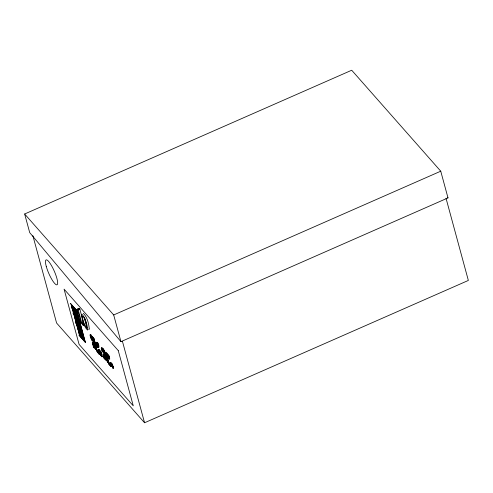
<?xml version="1.0" encoding="UTF-8"?>
<svg xmlns="http://www.w3.org/2000/svg" width="493" height="493" viewBox="0 0 493 493"><rect width="100%" height="100%" fill="white"/><g stroke="black" fill="none" stroke-linecap="round" stroke-linejoin="round"><path stroke-width="0.74" d="M107.523 354.843L108.22 357.665L109.292 359.237L108.257 355.022L108.731 355.57L108.959 356.673L106.963 353.499L106.131 353.506L105.977 352.945L106.858 353.062L107.721 354.787M107.973 354.757C108.435 354.257 110.05 357.037 108.694 357.197M101.601 347.688L101.922 347.497L102.778 348.674L102.951 349.303L102.47 349.482C100.406 346.203 102.304 351.719 103.24 352.267L103.703 352.064L103.197 351.725M98.477 351.38L98.748 350.437L99.235 352.236L98.477 351.38L99.019 351.139M110.112 363.797L110.352 362.971L110.783 364.555L110.112 363.797L110.82 362.762L111.11 363.822M99.66 353.062L100.467 353.13L99.099 349.482L98.563 349.722L98.199 350.954L100.091 354.652L100.634 354.412L100.202 352.828L99.66 353.062L100.091 354.652M111.276 366.385L112.003 366.465L111.276 366.385L110.9 364.993L110.025 364L110.186 362.343L110.907 362.41L111.745 364.906M111.356 365.116L112.145 363.822L113.347 367.026L112.638 366.965L113.02 368.363L113.495 368.154L113.113 366.755L113.347 367.026M107.813 355.669L107.073 356.482L108.14 357.998L108.596 357.801L108.472 357.351L108.016 357.548M94.576 342.53L93.99 342.789L93.504 340.626L95.026 343.96L95.445 344.434L96.024 344.182L94.206 340.207L94.613 339.116L94.218 338.673L93.633 338.925L93.257 340.09L92.308 337.428L92.894 337.169L93.22 337.539L93.843 339.837M95.445 344.434L93.627 340.46L94.027 339.375L94.613 339.116M101.989 356.803L100.603 355.231L100.664 352.939L99.444 350.85C101.053 350.357 102.131 353.549 101.281 354.781L100.738 355.022L101.989 356.803L102.532 356.568L101.281 354.781M108.14 357.998L106.956 356.661L107.012 354.72L106.143 353.518M106.808 356.112L107.375 355.712M100.738 355.022L100.88 352.97L99.444 350.85M107.073 356.482L107.191 354.744L105.977 352.945M93.454 341.02L93.128 340.946M83.249 313.61L83.477 313.486C87.471 317.449 88.777 323.833 89.356 329.238L88.771 329.188M24.65 213.993L351.706 70.234L440.748 171.194L448.001 197.903L120.945 341.661L29.709 232.61L24.65 213.993L113.686 314.959L120.945 341.661M80.624 319.686L79.533 320.167L80.772 321.572L78.221 312.192L76.988 310.793L76.637 309.518L78.27 308.797M76.637 309.518L77.561 310.276L77.518 309.154L79.145 308.439L79.86 309.247L83.083 321.109M77.518 309.154L78.227 309.961L79.86 309.247M78.227 309.961L81.647 322.564L83.28 321.849M81.647 322.564L82.861 323.938L83.946 323.457M79.533 320.167L79.921 321.59L83.249 325.368L84.334 324.887M113.686 314.959L440.748 171.194M93.393 340.225L92.105 336.275L91.519 336.534L91.846 336.898C94.964 346.641 89.911 337.625 90.083 334.901L90.663 334.642L90.989 335.012L92.474 339.757M90.083 334.901L90.404 335.265L90.989 335.012M91.846 336.898L92.431 336.645M92.635 337.791L93.22 337.539M93.627 340.46L94.206 340.207M94.588 345.303L93.947 345.907L94.644 348.335L93.534 347.214L92.283 342.604L92.82 342.364L94.44 344.73M92.727 343.467L93.633 345.408L92.727 343.467L93.263 343.227L94.237 344.749M93.091 344.817L93.633 344.576L93.972 344.964M95.026 343.96L95.605 343.701L96.024 344.182M95.087 345.303L94.551 345.538L96.203 349.389L95.66 349.623L94.108 344.669L94.65 344.434C95.346 345.223 97.639 347.848 95.759 348.348L97.109 351.262L97.645 351.028L96.295 348.107M95.519 344.915L96.104 344.662L97.984 346.795L98.107 347.232L97.522 347.485L95.519 344.915L97.522 347.485M95.636 345.353L96.221 345.094L97.164 346.166M93.695 347.035L94.434 347.645L93.232 345.328L93.695 347.035L94.477 347.072M93.534 347.214L94.077 346.98M97.904 344.656C95.568 338.408 95.839 346.406 98.575 345.581L98.655 345.932M94.551 345.538L95.026 347.282L95.827 347.343M98.317 346.443L97.959 345.944L97.374 346.203L98.28 347.571L98.298 346.154L97.22 342.838M97.552 346.844L98.132 346.585L97.959 345.944M97.404 347.054L97.984 346.795M95.66 349.623L95.161 347.793L95.506 348.181L96.043 347.941M95.506 348.181L96.714 350.825L97.257 350.585L97.645 351.028M98.563 349.722L99.376 349.796M103.24 352.267C101.601 351.854 100.202 345.42 102.322 348.878L102.945 348.68L103.29 349.075L104.362 351.799L103.906 351.996L102.489 348.884L103.789 353.068L104.245 352.871L103.333 349.494L103.887 350.924M97.176 351.706L97.713 351.472L99.45 353.444L99.561 353.845L99.025 354.079L97.176 351.706L99.025 354.079M102.834 349.278L103.29 349.075M97.287 352.107L97.824 351.873L99.561 353.845M98.378 351.608L98.914 351.367M99.623 351.509L100.455 351.355L101.201 352.705M103.906 351.996L103.77 350.338L104.233 350.141L105.65 354.455L104.935 354.368L104.017 350.998L104.479 350.794L105.65 354.455M98.84 350.036L99.524 352.569L100.067 352.329M99.37 352.735L99.913 352.495L100.196 353.555M103.77 350.338L104.584 350.541M99.524 352.569L100.332 352.637M98.914 353.678L99.45 353.444M103.555 352.803L104.602 352.526L104.146 352.723L104.017 350.998M100.424 354.578L100.966 354.344M104.695 357.548L103.789 356.519L104.196 358.023L105.169 359.132L105.644 358.922L105.773 359.403L105.299 359.607L104.066 358.208L102.963 354.153L103.438 353.943L104.67 355.348L104.806 355.823L104.331 356.032L103.357 354.929L104.695 357.548L105.169 357.339L105.04 356.858L104.565 357.068M104.935 354.368L105.391 354.165M101.848 356.273L102.39 356.038M102.963 354.153L104.202 355.552L104.67 355.348M103.659 356.038L104.128 355.829L103.826 354.72L104.806 355.823M105.484 355.299L105.94 355.102L107.419 356.772L107.055 357.314L105.484 355.299L107.055 357.314M108.096 360.272L107.135 358.46L106.661 358.67L107.61 360.654L107.08 360.198L106.106 356.969L105.631 357.178L105.896 357.48C108.398 365.06 104.331 358.282 104.467 355.854L105.2 355.946L106.765 360.247M105.576 355.644L105.94 355.102M104.467 355.854L105.2 355.946M106.956 356.661L107.419 356.464L107.264 355.909M104.196 358.023L104.67 357.819L104.399 356.815M104.066 358.208L104.534 357.998L105.773 359.403M105.896 357.48L106.371 357.271M106.963 356.975L107.419 356.772M107.819 360.975L108.115 362.053L107.64 362.263L106.272 357.906L106.747 357.696C107.363 358.393 109.378 360.697 107.727 361.135L108.91 363.698L109.384 363.489L108.195 360.925M107.08 360.198L107.782 360.254M107.375 361.961L107.85 361.751M107.055 359.798L108.565 363.31L109.384 363.489M110.186 362.343L110.907 362.41M109.871 363.427L110.34 363.218M108.971 364.087L109.44 363.883L110.968 365.615L110.592 366.176L108.971 364.087L110.592 366.176M109.064 364.444L109.538 364.235L111.067 365.966M111.671 364.025L112.392 364.099M110.432 362.62L111.036 364.845L111.51 364.635M110.9 364.993L111.375 364.783M111.036 364.845L111.831 364.906M110.5 365.824L110.968 365.615M111.27 365.11L111.51 365.683L111.985 365.479M112.268 366.244L111.837 364.654L111.597 365.486L112.268 366.244L112.737 366.034L112.312 364.45M111.917 364.302L112.521 366.533L112.996 366.324M111.51 365.683L112.386 366.675L112.86 366.472M112.521 366.533L113.23 366.589M112.386 366.675L112.761 368.074L113.495 368.154M32.865 235.666L56.596 323.026L144.56 422.766L468.35 280.437L446.011 198.211M98.859 347.318C99.389 346.166 97.83 341.501 96.868 342.315M93.941 345.883L93.67 344.41L92.283 342.604M95.759 348.348L95.624 346.838L94.108 344.669M107.727 361.135L107.603 359.81L106.272 357.906M98.575 345.581L98.162 345.353M103.265 351.454C102.057 350.689 101.299 346.012 102.932 349.278M97.361 342.555L98.23 344.324M92.912 340.312L92.622 339.979M106.778 360.599L107.227 360.691L107.64 362.263M94.724 347.713L95.266 348.07L95.217 347.294M447.644 197.49L448.001 197.903M106.599 353.321L106.433 352.748M93.633 338.925L94.027 339.375M102.47 349.482L102.322 348.878M104.245 352.871L102.871 349.697L103.789 353.068M93.99 342.789L92.308 337.428M100.165 351.269L99.987 350.615M111.387 365.547L111.153 365.282L111.535 366.675M95.026 347.282L95.642 347.602M100.344 354.085L100.634 354.412M101.139 354.991L102.532 356.568M108.565 363.31L108.91 363.698M96.714 350.825L97.109 351.262M109.31 358.657L109.803 358.996L109.15 356.994M95.383 345.636L96.178 347.362M97.392 346.222L98.07 346.912L97.99 345.833M102.815 351.207L101.792 348.73M109.187 358.22L108.762 357.209M109.095 357.178L109.501 358.109M94.909 346.431L94.477 345.642M108.238 361.363L109.039 363.107M96.345 348.6L97.257 350.585M95.605 343.701L94.083 340.367L94.391 341.865M91.969 339.135L91.513 337.76M86.435 324.499L84.439 317.615M122.418 341.279L144.56 422.766M112.755 366.798L112.872 367.236M109.44 363.883L109.538 364.235M107.277 358.972L107.554 359.989M106.747 357.696L107.295 359.724M106.106 356.969L106.796 359.514M104.128 350.739L105.188 354.658M105.631 357.178C107.881 363.816 104.726 358.565 104.726 356.156M104.941 355.644L105.625 358.177M102.945 348.68L103.481 350.64M104.202 355.552L104.331 356.032M105.169 359.132L105.299 359.607M104.171 356.649L104.534 357.998M99.796 352.871L99.931 353.37M96.104 344.662L96.221 345.094M97.713 351.472L97.824 351.873M92.894 337.169L93.282 338.599M95.248 345.883L95.562 347.041M91.519 336.534C94.286 344.94 90.41 338.081 90.404 335.265M93.263 343.227L93.633 344.576M93.769 345.088L94.231 346.795M90.663 334.642L91.341 337.138M92.82 342.364L93.177 343.683M82.861 323.938L83.249 325.368M79.145 308.439L79.293 309.265M104.233 350.141L104.319 351.244M104.479 350.794L104.602 352.526M109.107 358.59L108.294 356.821L109.107 358.59M108.552 356.685L107.801 355.219L108.552 356.685M96.628 342.832C97.294 346.647 98.803 344.927 96.628 342.832M87.816 329.534L87.501 330.082C83.502 326.126 82.195 319.735 81.616 314.331L81.844 314.207C85.874 318.04 86.811 324.265 87.816 329.534M86.848 327.999C79.656 318.866 82.639 307.102 86.848 327.999M118.258 350.585L64.072 289.138L79.083 344.391L133.27 405.831L118.258 350.585M76.797 310.645L70.431 303.423L76.797 310.645M77.025 311.471L71.238 304.908L77.025 311.471M77.253 312.322L71.467 305.765L77.253 312.322M77.506 313.246L71.719 306.683L77.506 313.246M77.74 314.115L71.374 306.892L77.74 314.115M77.974 314.972L71.602 307.749L77.974 314.972M78.227 315.896L72.44 309.333L78.227 315.896M78.473 316.814L72.687 310.251L78.473 316.814M78.707 317.665L72.921 311.108L78.707 317.665M78.96 318.589L73.174 312.026L78.96 318.589M79.194 319.458L73.408 312.901L79.194 319.458M79.428 320.314L73.056 313.092L79.428 320.314M79.675 321.239L73.888 314.676L79.675 321.239M79.928 322.157L74.141 315.6L79.928 322.157M80.162 323.014L74.375 316.451L80.162 323.014M80.408 323.938L74.622 317.375L80.408 323.938M80.649 324.807L74.862 318.244L80.649 324.807M80.877 325.663L75.09 319.1L80.877 325.663M81.129 326.582L75.343 320.025L81.129 326.582M81.376 327.5L75.589 320.943L81.376 327.5M81.61 328.356L75.823 321.793L81.61 328.356M81.863 329.281L76.076 322.718L81.863 329.281M82.097 330.15L75.731 322.927L82.097 330.15M82.331 331L76.544 324.443L82.331 331M82.584 331.925L76.797 325.362L82.584 331.925M82.787 332.683L77 326.12L82.787 332.683M83.021 333.558L77.235 326.995L83.021 333.558M83.268 334.451L77.481 327.894L83.268 334.451M83.508 335.332L77.721 328.769L83.508 335.332M83.742 336.201L77.956 329.644L83.742 336.201M83.989 337.101L78.202 330.538L83.989 337.101M84.229 338.001L78.442 331.438L84.229 338.001M84.469 338.876L78.683 332.313L84.469 338.876M84.71 339.769L78.923 333.213L84.71 339.769M84.95 340.651L79.163 334.088L84.95 340.651M85.19 341.526L79.404 334.963L85.19 341.526M85.431 342.419L79.065 335.197L85.431 342.419M46.231 266.294A13.594 2.97 66.3 0 0 56.812 284.849A13.594 2.97 66.3 0 0 51.66 265.9A13.594 2.97 66.3 0 0 46.231 266.294"/></g></svg>
